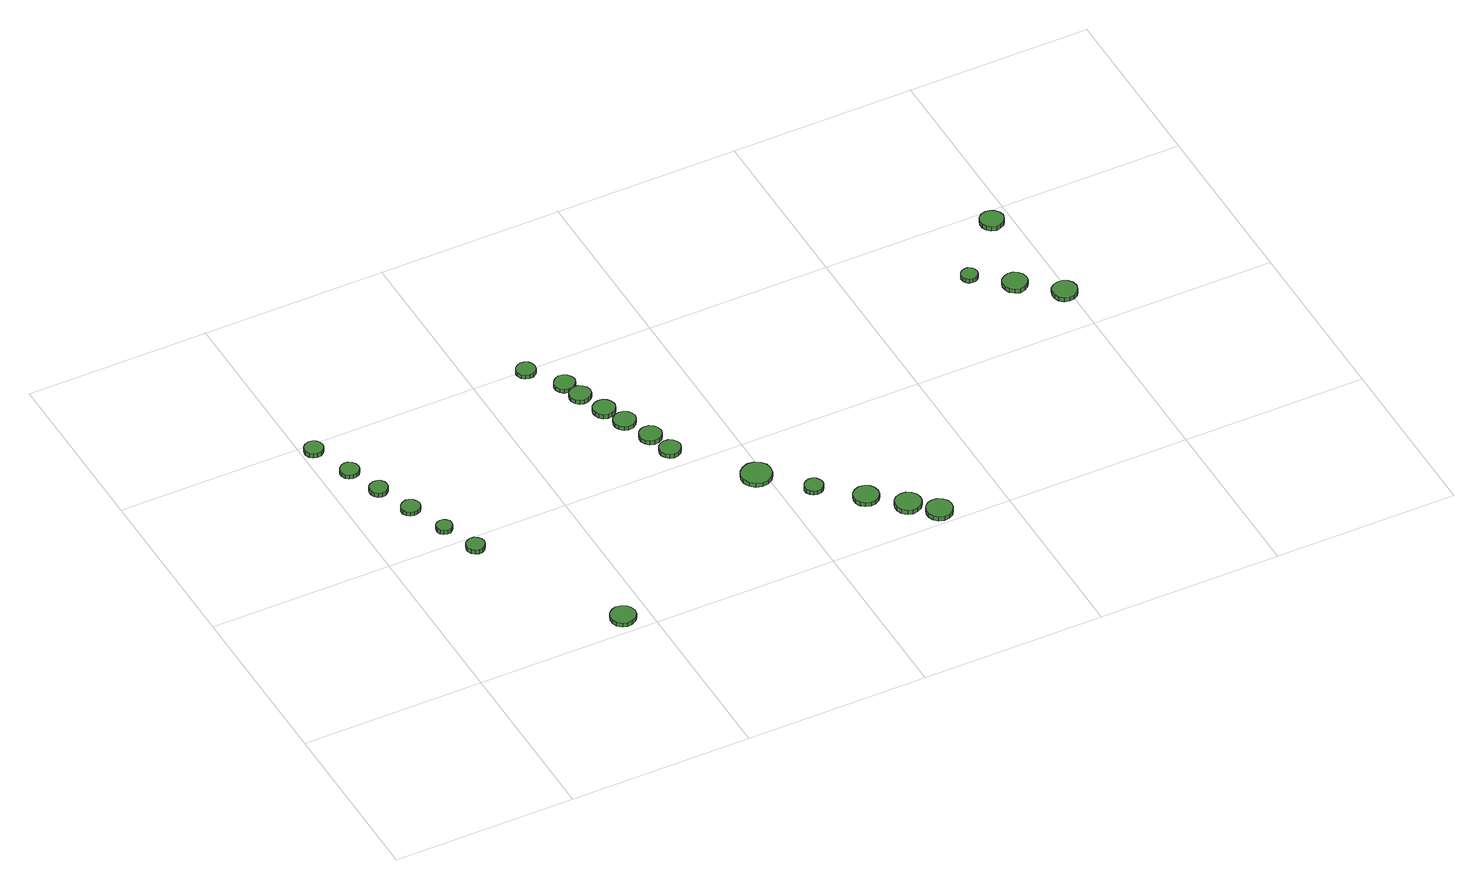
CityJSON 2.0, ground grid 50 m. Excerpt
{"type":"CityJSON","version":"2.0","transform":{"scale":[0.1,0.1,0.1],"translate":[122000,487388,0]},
"CityObjects":{
"tree1":{"type":"SolitaryVegetationObject","attributes":{"function":"something"},"geometry":[{"type":"MultiSurface","lod":"1","boundaries":[[[0,1,2,3,4,5,6,7,8,9,10,11,12,13,14]],[[15,16,17,18,19,20,21,22,23,24,25,26,27,28,29]],[[0,29,28,1]],[[1,28,27,2]],[[2,27,26,3]],[[3,26,25,4]],[[4,25,24,5]],[[5,24,23,6]],[[6,23,22,7]],[[7,22,21,8]],[[8,21,20,9]],[[9,20,19,10]],[[10,19,18,11]],[[11,18,17,12]],[[12,17,16,13]],[[13,16,15,14]],[[14,15,29,0]]]}]},
"tree2":{"type":"SolitaryVegetationObject","attributes":{"function":"something"},"geometry":[{"type":"MultiSurface","lod":"1","boundaries":[[[30,31,32,33,34,35,36,37,38,39,40,41,42,43,44]],[[45,46,47,48,49,50,51,52,53,54,55,56,57,58,59]],[[30,59,58,31]],[[31,58,57,32]],[[32,57,56,33]],[[33,56,55,34]],[[34,55,54,35]],[[35,54,53,36]],[[36,53,52,37]],[[37,52,51,38]],[[38,51,50,39]],[[39,50,49,40]],[[40,49,48,41]],[[41,48,47,42]],[[42,47,46,43]],[[43,46,45,44]],[[44,45,59,30]]]}]},
"tree3":{"type":"SolitaryVegetationObject","attributes":{"function":"something"},"geometry":[{"type":"MultiSurface","lod":"1","boundaries":[[[60,61,62,63,64,65,66,67,68,69,70,71,72,73,74]],[[75,76,77,78,79,80,81,82,83,84,85,86,87,88,89]],[[60,89,88,61]],[[61,88,87,62]],[[62,87,86,63]],[[63,86,85,64]],[[64,85,84,65]],[[65,84,83,66]],[[66,83,82,67]],[[67,82,81,68]],[[68,81,80,69]],[[69,80,79,70]],[[70,79,78,71]],[[71,78,77,72]],[[72,77,76,73]],[[73,76,75,74]],[[74,75,89,60]]]}]},
"tree4":{"type":"SolitaryVegetationObject","attributes":{"function":"something"},"geometry":[{"type":"MultiSurface","lod":"1","boundaries":[[[90,91,92,93,94,95,96,97,98,99,100,101,102,103,104]],[[105,106,107,108,109,110,111,112,113,114,115,116,117,118,119]],[[90,119,118,91]],[[91,118,117,92]],[[92,117,116,93]],[[93,116,115,94]],[[94,115,114,95]],[[95,114,113,96]],[[96,113,112,97]],[[97,112,111,98]],[[98,111,110,99]],[[99,110,109,100]],[[100,109,108,101]],[[101,108,107,102]],[[102,107,106,103]],[[103,106,105,104]],[[104,105,119,90]]]}]},
"tree5":{"type":"SolitaryVegetationObject","attributes":{"function":"something"},"geometry":[{"type":"MultiSurface","lod":"1","boundaries":[[[120,121,122,123,124,125,126,127,128,129,130,131,132,133,134]],[[135,136,137,138,139,140,141,142,143,144,145,146,147,148,149]],[[120,149,148,121]],[[121,148,147,122]],[[122,147,146,123]],[[123,146,145,124]],[[124,145,144,125]],[[125,144,143,126]],[[126,143,142,127]],[[127,142,141,128]],[[128,141,140,129]],[[129,140,139,130]],[[130,139,138,131]],[[131,138,137,132]],[[132,137,136,133]],[[133,136,135,134]],[[134,135,149,120]]]}]},
"tree6":{"type":"SolitaryVegetationObject","attributes":{"function":"something"},"geometry":[{"type":"MultiSurface","lod":"1","boundaries":[[[150,151,152,153,154,155,156,157,158,159,160,161,162,163,164]],[[165,166,167,168,169,170,171,172,173,174,175,176,177,178,179]],[[150,179,178,151]],[[151,178,177,152]],[[152,177,176,153]],[[153,176,175,154]],[[154,175,174,155]],[[155,174,173,156]],[[156,173,172,157]],[[157,172,171,158]],[[158,171,170,159]],[[159,170,169,160]],[[160,169,168,161]],[[161,168,167,162]],[[162,167,166,163]],[[163,166,165,164]],[[164,165,179,150]]]}]},
"tree7":{"type":"SolitaryVegetationObject","attributes":{"function":"something"},"geometry":[{"type":"MultiSurface","lod":"1","boundaries":[[[180,181,182,183,184,185,186,187,188,189,190,191,192,193,194]],[[195,196,197,198,199,200,201,202,203,204,205,206,207,208,209]],[[180,209,208,181]],[[181,208,207,182]],[[182,207,206,183]],[[183,206,205,184]],[[184,205,204,185]],[[185,204,203,186]],[[186,203,202,187]],[[187,202,201,188]],[[188,201,200,189]],[[189,200,199,190]],[[190,199,198,191]],[[191,198,197,192]],[[192,197,196,193]],[[193,196,195,194]],[[194,195,209,180]]]}]},
"tree8":{"type":"SolitaryVegetationObject","attributes":{"function":"something"},"geometry":[{"type":"MultiSurface","lod":"1","boundaries":[[[210,211,212,213,214,215,216,217,218,219,220,221,222,223,224]],[[225,226,227,228,229,230,231,232,233,234,235,236,237,238,239]],[[210,239,238,211]],[[211,238,237,212]],[[212,237,236,213]],[[213,236,235,214]],[[214,235,234,215]],[[215,234,233,216]],[[216,233,232,217]],[[217,232,231,218]],[[218,231,230,219]],[[219,230,229,220]],[[220,229,228,221]],[[221,228,227,222]],[[222,227,226,223]],[[223,226,225,224]],[[224,225,239,210]]]}]},
"tree9":{"type":"SolitaryVegetationObject","attributes":{"function":"something"},"geometry":[{"type":"MultiSurface","lod":"1","boundaries":[[[240,241,242,243,244,245,246,247,248,249,250,251,252,253,254]],[[255,256,257,258,259,260,261,262,263,264,265,266,267,268,269]],[[240,269,268,241]],[[241,268,267,242]],[[242,267,266,243]],[[243,266,265,244]],[[244,265,264,245]],[[245,264,263,246]],[[246,263,262,247]],[[247,262,261,248]],[[248,261,260,249]],[[249,260,259,250]],[[250,259,258,251]],[[251,258,257,252]],[[252,257,256,253]],[[253,256,255,254]],[[254,255,269,240]]]}]},
"tree10":{"type":"SolitaryVegetationObject","attributes":{"function":"something"},"geometry":[{"type":"MultiSurface","lod":"1","boundaries":[[[270,271,272,273,274,275,276,277,278,279,280,281,282,283,284]],[[285,286,287,288,289,290,291,292,293,294,295,296,297,298,299]],[[270,299,298,271]],[[271,298,297,272]],[[272,297,296,273]],[[273,296,295,274]],[[274,295,294,275]],[[275,294,293,276]],[[276,293,292,277]],[[277,292,291,278]],[[278,291,290,279]],[[279,290,289,280]],[[280,289,288,281]],[[281,288,287,282]],[[282,287,286,283]],[[283,286,285,284]],[[284,285,299,270]]]}]},
"tree11":{"type":"SolitaryVegetationObject","attributes":{"function":"something"},"geometry":[{"type":"MultiSurface","lod":"1","boundaries":[[[300,301,302,303,304,305,306,307,308,309,310,311,312,313,314]],[[315,316,317,318,319,320,321,322,323,324,325,326,327,328,329]],[[300,329,328,301]],[[301,328,327,302]],[[302,327,326,303]],[[303,326,325,304]],[[304,325,324,305]],[[305,324,323,306]],[[306,323,322,307]],[[307,322,321,308]],[[308,321,320,309]],[[309,320,319,310]],[[310,319,318,311]],[[311,318,317,312]],[[312,317,316,313]],[[313,316,315,314]],[[314,315,329,300]]]}]},
"tree12":{"type":"SolitaryVegetationObject","attributes":{"function":"something"},"geometry":[{"type":"MultiSurface","lod":"1","boundaries":[[[330,331,332,333,334,335,336,337,338,339,340,341,342,343,344]],[[345,346,347,348,349,350,351,352,353,354,355,356,357,358,359]],[[330,359,358,331]],[[331,358,357,332]],[[332,357,356,333]],[[333,356,355,334]],[[334,355,354,335]],[[335,354,353,336]],[[336,353,352,337]],[[337,352,351,338]],[[338,351,350,339]],[[339,350,349,340]],[[340,349,348,341]],[[341,348,347,342]],[[342,347,346,343]],[[343,346,345,344]],[[344,345,359,330]]]}]},
"tree13":{"type":"SolitaryVegetationObject","attributes":{"function":"something"},"geometry":[{"type":"MultiSurface","lod":"1","boundaries":[[[360,361,362,363,364,365,366,367,368,369,370,371,372,373,374]],[[375,376,377,378,379,380,381,382,383,384,385,386,387,388,389]],[[360,389,388,361]],[[361,388,387,362]],[[362,387,386,363]],[[363,386,385,364]],[[364,385,384,365]],[[365,384,383,366]],[[366,383,382,367]],[[367,382,381,368]],[[368,381,380,369]],[[369,380,379,370]],[[370,379,378,371]],[[371,378,377,372]],[[372,377,376,373]],[[373,376,375,374]],[[374,375,389,360]]]}]},
"tree14":{"type":"SolitaryVegetationObject","attributes":{"function":"something"},"geometry":[{"type":"MultiSurface","lod":"1","boundaries":[[[390,391,392,393,394,395,396,397,398,399,400,401,402,403,404]],[[405,406,407,408,409,410,411,412,413,414,415,416,417,418,419]],[[390,419,418,391]],[[391,418,417,392]],[[392,417,416,393]],[[393,416,415,394]],[[394,415,414,395]],[[395,414,413,396]],[[396,413,412,397]],[[397,412,411,398]],[[398,411,410,399]],[[399,410,409,400]],[[400,409,408,401]],[[401,408,407,402]],[[402,407,406,403]],[[403,406,405,404]],[[404,405,419,390]]]}]},
"tree15":{"type":"SolitaryVegetationObject","attributes":{"function":"something"},"geometry":[{"type":"MultiSurface","lod":"1","boundaries":[[[420,421,422,423,424,425,426,427,428,429,430,431,432,433,434]],[[435,436,437,438,439,440,441,442,443,444,445,446,447,448,449]],[[420,449,448,421]],[[421,448,447,422]],[[422,447,446,423]],[[423,446,445,424]],[[424,445,444,425]],[[425,444,443,426]],[[426,443,442,427]],[[427,442,441,428]],[[428,441,440,429]],[[429,440,439,430]],[[430,439,438,431]],[[431,438,437,432]],[[432,437,436,433]],[[433,436,435,434]],[[434,435,449,420]]]}]},
"tree16":{"type":"SolitaryVegetationObject","attributes":{"function":"something"},"geometry":[{"type":"MultiSurface","lod":"1","boundaries":[[[450,451,452,453,454,455,456,457,458,459,460,461,462,463,464]],[[465,466,467,468,469,470,471,472,473,474,475,476,477,478,479]],[[450,479,478,451]],[[451,478,477,452]],[[452,477,476,453]],[[453,476,475,454]],[[454,475,474,455]],[[455,474,473,456]],[[456,473,472,457]],[[457,472,471,458]],[[458,471,470,459]],[[459,470,469,460]],[[460,469,468,461]],[[461,468,467,462]],[[462,467,466,463]],[[463,466,465,464]],[[464,465,479,450]]]}]},
"tree17":{"type":"SolitaryVegetationObject","attributes":{"function":"something"},"geometry":[{"type":"MultiSurface","lod":"1","boundaries":[[[480,481,482,483,484,485,486,487,488,489,490,491,492,493,494]],[[495,496,497,498,499,500,501,502,503,504,505,506,507,508,509]],[[480,509,508,481]],[[481,508,507,482]],[[482,507,506,483]],[[483,506,505,484]],[[484,505,504,485]],[[485,504,503,486]],[[486,503,502,487]],[[487,502,501,488]],[[488,501,500,489]],[[489,500,499,490]],[[490,499,498,491]],[[491,498,497,492]],[[492,497,496,493]],[[493,496,495,494]],[[494,495,509,480]]]}]},
"tree18":{"type":"SolitaryVegetationObject","attributes":{"function":"something"},"geometry":[{"type":"MultiSurface","lod":"1","boundaries":[[[510,511,512,513,514,515,516,517,518,519,520,521,522,523,524]],[[525,526,527,528,529,530,531,532,533,534,535,536,537,538,539]],[[510,539,538,511]],[[511,538,537,512]],[[512,537,536,513]],[[513,536,535,514]],[[514,535,534,515]],[[515,534,533,516]],[[516,533,532,517]],[[517,532,531,518]],[[518,531,530,519]],[[519,530,529,520]],[[520,529,528,521]],[[521,528,527,522]],[[522,527,526,523]],[[523,526,525,524]],[[524,525,539,510]]]}]},
"tree19":{"type":"SolitaryVegetationObject","attributes":{"function":"something"},"geometry":[{"type":"MultiSurface","lod":"1","boundaries":[[[540,541,542,543,544,545,546,547,548,549,550,551,552,553,554]],[[555,556,557,558,559,560,561,562,563,564,565,566,567,568,569]],[[540,569,568,541]],[[541,568,567,542]],[[542,567,566,543]],[[543,566,565,544]],[[544,565,564,545]],[[545,564,563,546]],[[546,563,562,547]],[[547,562,561,548]],[[548,561,560,549]],[[549,560,559,550]],[[550,559,558,551]],[[551,558,557,552]],[[552,557,556,553]],[[553,556,555,554]],[[554,555,569,540]]]}]},
"tree20":{"type":"SolitaryVegetationObject","attributes":{"function":"something"},"geometry":[{"type":"MultiSurface","lod":"1","boundaries":[[[570,571,572,573,574,575,576,577,578,579,580,581,582,583,584]],[[585,586,587,588,589,590,591,592,593,594,595,596,597,598,599]],[[570,599,598,571]],[[571,598,597,572]],[[572,597,596,573]],[[573,596,595,574]],[[574,595,594,575]],[[575,594,593,576]],[[576,593,592,577]],[[577,592,591,578]],[[578,591,590,579]],[[579,590,589,580]],[[580,589,588,581]],[[581,588,587,582]],[[582,587,586,583]],[[583,586,585,584]],[[584,585,599,570]]]}]},
"tree21":{"type":"SolitaryVegetationObject","attributes":{"function":"something"},"geometry":[{"type":"MultiSurface","lod":"1","boundaries":[[[600,601,602,603,604,605,606,607,608,609,610,611,612,613,614]],[[615,616,617,618,619,620,621,622,623,624,625,626,627,628,629]],[[600,629,628,601]],[[601,628,627,602]],[[602,627,626,603]],[[603,626,625,604]],[[604,625,624,605]],[[605,624,623,606]],[[606,623,622,607]],[[607,622,621,608]],[[608,621,620,609]],[[609,620,619,610]],[[610,619,618,611]],[[611,618,617,612]],[[612,617,616,613]],[[613,616,615,614]],[[614,615,629,600]]]}]},
"tree22":{"type":"SolitaryVegetationObject","attributes":{"function":"something"},"geometry":[{"type":"MultiSurface","lod":"1","boundaries":[[[630,631,632,633,634,635,636,637,638,639,640,641,642,643,644]],[[645,646,647,648,649,650,651,652,653,654,655,656,657,658,659]],[[630,659,658,631]],[[631,658,657,632]],[[632,657,656,633]],[[633,656,655,634]],[[634,655,654,635]],[[635,654,653,636]],[[636,653,652,637]],[[637,652,651,638]],[[638,651,650,639]],[[639,650,649,640]],[[640,649,648,641]],[[641,648,647,642]],[[642,647,646,643]],[[643,646,645,644]],[[644,645,659,630]]]}]},
"tree23":{"type":"SolitaryVegetationObject","attributes":{"function":"something"},"geometry":[{"type":"MultiSurface","lod":"1","boundaries":[[[660,661,662,663,664,665,666,667,668,669,670,671,672,673,674]],[[675,676,677,678,679,680,681,682,683,684,685,686,687,688,689]],[[660,689,688,661]],[[661,688,687,662]],[[662,687,686,663]],[[663,686,685,664]],[[664,685,684,665]],[[665,684,683,666]],[[666,683,682,667]],[[667,682,681,668]],[[668,681,680,669]],[[669,680,679,670]],[[670,679,678,671]],[[671,678,677,672]],[[672,677,676,673]],[[673,676,675,674]],[[674,675,689,660]]]}]}
},
"vertices":[
[59,973,15],[56,983,15],[50,992,15],[41,997,15],[30,998,15],[20,995,15],[12,988,15],[8,978,15],[8,968,15],[12,958,15],[20,951,15],[30,948,15],[41,949,15],[50,954,15],[56,963,15],[56,963,2],[50,954,2],[41,949,2],[30,948,2],[20,951,2],[12,958,2],[8,968,2],[8,978,2],[12,988,2],[20,995,2],[30,998,2],[41,997,2],[50,992,2],[56,983,2],[59,973,2],
[102,861,13],[100,872,13],[94,880,13],[84,886,13],[74,887,13],[64,884,13],[56,876,13],[51,867,13],[51,856,13],[56,846,13],[64,839,13],[74,836,13],[84,837,13],[94,842,13],[100,851,13],[100,851,1],[94,842,1],[84,837,1],[74,836,1],[64,839,1],[56,846,1],[51,856,1],[51,867,1],[56,876,1],[64,884,1],[74,887,1],[84,886,1],[94,880,1],[100,872,1],[102,861,1],
[134,767,13],[132,777,13],[126,785,13],[117,790,13],[107,791,13],[97,788,13],[89,781,13],[85,772,13],[85,761,13],[89,752,13],[97,745,13],[107,742,13],[117,743,13],[126,748,13],[132,757,13],[132,757,0],[126,748,0],[117,743,0],[107,742,0],[97,745,0],[89,752,0],[85,761,0],[85,772,0],[89,781,0],[97,788,0],[107,791,0],[117,790,0],[126,785,0],[132,777,0],[134,767,0],
[173,665,13],[171,675,13],[164,684,13],[155,689,13],[145,691,13],[135,687,13],[127,680,13],[122,670,13],[122,660,13],[127,650,13],[135,643,13],[145,640,13],[155,641,13],[164,646,13],[171,655,13],[171,655,1],[164,646,1],[155,641,1],[145,640,1],[135,643,1],[127,650,1],[122,660,1],[122,670,1],[127,680,1],[135,687,1],[145,691,1],[155,689,1],[164,684,1],[171,675,1],[173,665,1],
[210,561,13],[209,570,13],[203,577,13],[196,582,13],[187,583,13],[178,580,13],[171,574,13],[168,566,13],[168,557,13],[171,549,13],[178,543,13],[187,540,13],[196,541,13],[203,545,13],[209,553,13],[209,553,0],[203,545,0],[196,541,0],[187,540,0],[178,543,0],[171,549,0],[168,557,0],[168,566,0],[171,574,0],[178,580,0],[187,583,0],[196,582,0],[203,577,0],[209,570,0],[210,561,0],
[250,461,14],[248,471,14],[242,479,14],[233,485,14],[222,486,14],[213,482,14],[205,476,14],[201,466,14],[201,456,14],[205,446,14],[213,439,14],[222,436,14],[233,437,14],[242,443,14],[248,451,14],[248,451,1],[242,443,1],[233,437,1],[222,436,1],[213,439,1],[205,446,1],[201,456,1],[201,466,1],[205,476,1],[213,482,1],[222,486,1],[233,485,1],[242,479,1],[248,471,1],[250,461,1],
[462,47,18],[459,61,18],[451,72,18],[438,79,18],[424,81,18],[411,76,18],[400,67,18],[395,54,18],[395,40,18],[400,27,18],[411,17,18],[424,13,18],[438,15,18],[451,22,18],[459,33,18],[459,33,6],[451,22,6],[438,15,6],[424,13,6],[411,17,6],[400,27,6],[395,40,6],[395,54,6],[400,67,6],[411,76,6],[424,81,6],[438,79,6],[451,72,6],[459,61,6],[462,47,6],
[669,990,17],[667,1001,17],[661,1009,17],[651,1015,17],[641,1016,17],[630,1012,17],[622,1005,17],[618,995,17],[618,985,17],[622,975,17],[630,968,17],[641,964,17],[651,965,17],[661,971,17],[667,979,17],[667,979,5],[661,971,5],[651,965,5],[641,964,5],[630,968,5],[622,975,5],[618,985,5],[618,995,5],[622,1005,5],[630,1012,5],[641,1016,5],[651,1015,5],[661,1009,5],[667,1001,5],[669,990,5],
[752,847,15],[749,859,15],[742,868,15],[732,874,15],[720,875,15],[709,872,15],[700,864,15],[695,853,15],[695,841,15],[700,830,15],[709,822,15],[720,819,15],[732,820,15],[742,826,15],[749,835,15],[749,835,2],[742,826,2],[732,820,2],[720,819,2],[709,822,2],[700,830,2],[695,841,2],[695,853,2],[700,864,2],[709,872,2],[720,875,2],[732,874,2],[742,868,2],[749,859,2],[752,847,2],
[736,902,15],[733,913,15],[726,923,15],[716,929,15],[704,930,15],[693,926,15],[685,918,15],[680,908,15],[680,896,15],[685,885,15],[693,877,15],[704,874,15],[716,875,15],[726,881,15],[733,890,15],[733,890,3],[726,881,3],[716,875,3],[704,874,3],[693,877,3],[685,885,3],[680,896,3],[680,908,3],[685,918,3],[693,926,3],[704,930,3],[716,929,3],[726,923,3],[733,913,3],[736,902,3],
[782,772,14],[779,784,14],[772,794,14],[761,801,14],[749,802,14],[737,798,14],[728,790,14],[723,778,14],[723,766,14],[728,755,14],[737,747,14],[749,743,14],[761,744,14],[772,750,14],[779,760,14],[779,760,1],[772,750,1],[761,744,1],[749,743,1],[737,747,1],[728,755,1],[723,766,1],[723,778,1],[728,790,1],[737,798,1],[749,802,1],[761,801,1],[772,794,1],[779,784,1],[782,772,1],
[807,709,14],[804,721,14],[797,731,14],[786,737,14],[774,738,14],[762,734,14],[753,726,14],[748,715,14],[748,703,14],[753,691,14],[762,683,14],[774,679,14],[786,680,14],[797,687,14],[804,697,14],[804,697,2],[797,687,2],[786,680,2],[774,679,2],[762,683,2],[753,691,2],[748,703,2],[748,715,2],[753,726,2],[762,734,2],[774,738,2],[786,737,2],[797,731,2],[804,721,2],[807,709,2],
[855,555,20],[852,566,20],[845,576,20],[835,582,20],[823,583,20],[812,580,20],[803,572,20],[798,561,20],[798,549,20],[803,538,20],[812,530,20],[823,526,20],[835,528,20],[845,534,20],[852,543,20],[852,543,7],[845,534,7],[835,528,7],[823,526,7],[812,530,7],[803,538,7],[798,549,7],[798,561,7],[803,572,7],[812,580,7],[823,583,7],[835,582,7],[845,576,7],[852,566,7],[855,555,7],
[838,627,17],[835,639,17],[828,649,17],[818,656,17],[805,657,17],[793,653,17],[784,645,17],[779,633,17],[779,621,17],[784,610,17],[793,602,17],[805,598,17],[818,599,17],[828,605,17],[835,615,17],[835,615,4],[828,605,4],[818,599,4],[805,598,4],[793,602,4],[784,610,4],[779,621,4],[779,633,4],[784,645,4],[793,653,4],[805,657,4],[818,656,4],[828,649,4],[835,639,4],[838,627,4],
[1014,367,21],[1011,384,21],[1001,397,21],[986,406,21],[969,408,21],[953,402,21],[940,391,21],[933,375,21],[933,358,21],[940,343,21],[953,331,21],[969,326,21],[986,328,21],[1001,336,21],[1011,350,21],[1011,350,8],[1001,336,8],[986,328,8],[969,326,8],[953,331,8],[940,343,8],[933,358,8],[933,375,8],[940,391,8],[953,402,8],[969,408,8],[986,406,8],[1001,397,8],[1011,384,8],[1014,367,8],
[1108,265,16],[1106,275,16],[1100,284,16],[1091,289,16],[1080,290,16],[1071,287,16],[1063,280,16],[1058,270,16],[1058,260,16],[1063,250,16],[1071,243,16],[1080,240,16],[1091,241,16],[1100,246,16],[1106,255,16],[1106,255,3],[1100,246,3],[1091,241,3],[1080,240,3],[1071,243,3],[1063,250,3],[1058,260,3],[1058,270,3],[1063,280,3],[1071,287,3],[1080,290,3],[1091,289,3],[1100,284,3],[1106,275,3],[1108,265,3],
[1217,173,15],[1214,187,15],[1206,198,15],[1194,205,15],[1180,207,15],[1166,202,15],[1156,193,15],[1150,180,15],[1150,166,15],[1156,153,15],[1166,144,15],[1180,139,15],[1194,141,15],[1206,148,15],[1214,159,15],[1214,159,3],[1206,148,3],[1194,141,3],[1180,139,3],[1166,144,3],[1156,153,3],[1150,166,3],[1150,180,3],[1156,193,3],[1166,202,3],[1180,207,3],[1194,205,3],[1206,198,3],[1214,187,3],[1217,173,3],
[1300,100,15],[1297,115,15],[1288,126,15],[1275,134,15],[1261,135,15],[1247,131,15],[1236,121,15],[1230,108,15],[1230,93,15],[1236,79,15],[1247,70,15],[1261,65,15],[1275,67,15],[1288,74,15],[1297,86,15],[1297,86,2],[1288,74,2],[1275,67,2],[1261,65,2],[1247,70,2],[1236,79,2],[1230,93,2],[1230,108,2],[1236,121,2],[1247,131,2],[1261,135,2],[1275,134,2],[1288,126,2],[1297,115,2],[1300,100,2],
[1359,43,14],[1356,57,14],[1348,69,14],[1335,77,14],[1320,78,14],[1306,74,14],[1295,64,14],[1290,50,14],[1290,36,14],[1295,22,14],[1306,12,14],[1320,8,14],[1335,9,14],[1348,17,14],[1356,29,14],[1356,29,1],[1348,17,1],[1335,9,1],[1320,8,1],[1306,12,1],[1295,22,1],[1290,36,1],[1290,50,1],[1295,64,1],[1306,74,1],[1320,78,1],[1335,77,1],[1348,69,1],[1356,57,1],[1359,43,1],
[1819,789,24],[1817,798,24],[1812,805,24],[1804,810,24],[1795,811,24],[1786,808,24],[1779,802,24],[1775,793,24],[1775,784,24],[1779,776,24],[1786,769,24],[1795,767,24],[1804,768,24],[1812,772,24],[1817,780,24],[1817,780,11],[1812,772,11],[1804,768,11],[1795,767,11],[1786,769,11],[1779,776,11],[1775,784,11],[1775,793,11],[1779,802,11],[1786,808,11],[1795,811,11],[1804,810,11],[1812,805,11],[1817,798,11],[1819,789,11],
[1919,711,24],[1917,725,24],[1908,736,24],[1897,743,24],[1883,744,24],[1870,740,24],[1859,731,24],[1854,718,24],[1854,704,24],[1859,692,24],[1870,683,24],[1883,678,24],[1897,680,24],[1908,687,24],[1917,698,24],[1917,698,11],[1908,687,11],[1897,680,11],[1883,678,11],[1870,683,11],[1859,692,11],[1854,704,11],[1854,718,11],[1859,731,11],[1870,740,11],[1883,744,11],[1897,743,11],[1908,736,11],[1917,725,11],[1919,711,11],
[2016,625,24],[2013,639,24],[2005,650,24],[1993,657,24],[1979,658,24],[1966,654,24],[1955,645,24],[1950,632,24],[1950,618,24],[1955,606,24],[1966,596,24],[1979,592,24],[1993,593,24],[2005,600,24],[2013,612,24],[2013,612,11],[2005,600,11],[1993,593,11],[1979,592,11],[1966,596,11],[1955,606,11],[1950,618,11],[1950,632,11],[1955,645,11],[1966,654,11],[1979,658,11],[1993,657,11],[2005,650,11],[2013,639,11],[2016,625,11],
[1975,947,25],[1972,960,25],[1964,970,25],[1953,977,25],[1940,978,25],[1927,974,25],[1917,966,25],[1912,953,25],[1912,940,25],[1917,928,25],[1927,919,25],[1940,915,25],[1953,917,25],[1964,923,25],[1972,934,25],[1972,934,12],[1964,923,12],[1953,917,12],[1940,915,12],[1927,919,12],[1917,928,12],[1912,940,12],[1912,953,12],[1917,966,12],[1927,974,12],[1940,978,12],[1953,977,12],[1964,970,12],[1972,960,12],[1975,947,12]
]}
